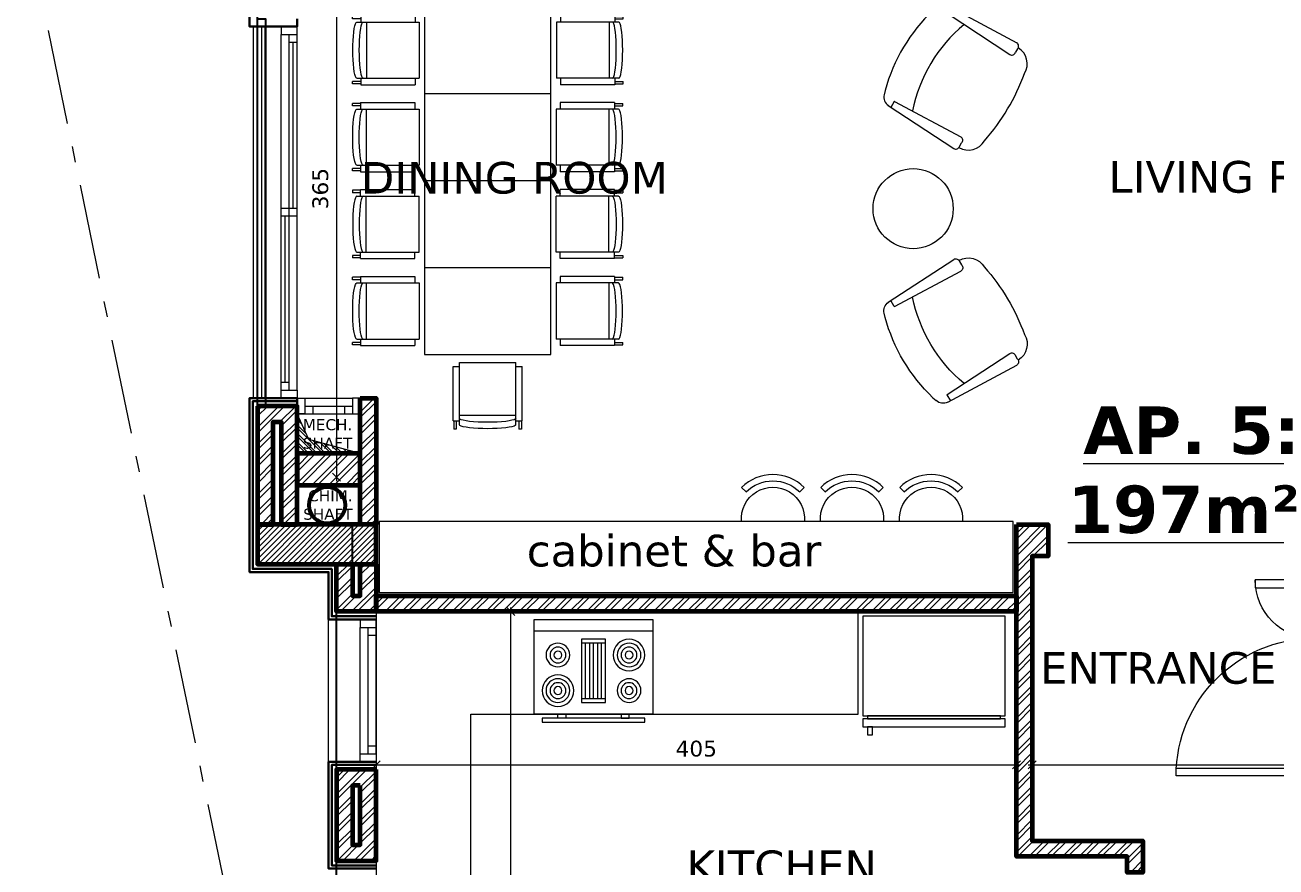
# Model space of a CAD drawing. Header units: inches. Extents: x -48 to 777, y -156 to 510.
# Drawn here: x 291.01 to 298.92, y 146.39 to 151.72 of the extents above; entities that cross this region are included whole.
import ezdxf

# ---------------------------------------------------------------- set-up
doc = ezdxf.new("R2010")
doc.units = ezdxf.units.IN
doc.header["$MEASUREMENT"] = 0
doc.set_wipeout_variables(frame=1)
doc.linetypes.add('ACAD_ISO10W100', pattern=[18, 12, -3, 0, -3])
doc.linetypes.add('HIDDEN', pattern=[0.375, 0.25, -0.125])
doc.layers.get('Defpoints').update_dxf_attribs({"lineweight": 5})
for name, color, linetype, lineweight in [('A-DIM', 9, 'Continuous', 5), ('A-DOORS', 38, 'Continuous', 20), ('A-FURN1', 211, 'Continuous', 15), ('A-HIDDEN', 254, 'HIDDEN', 5), ('A-LEVELS', 139, 'Continuous', 20), ('A-LIMIT LOT', 235, 'ACAD_ISO10W100', 20), ('A-PILLARS', 1, 'Continuous', 60), ('A-PROJECTION2', 5, 'Continuous', 20), ('A-SANITARY', 120, 'Continuous', 5), ('A-TEXT', 50, 'Continuous', 15), ('A-WALLS', 7, 'Continuous', 60), ('A-WINDOWS', 4, 'Continuous', 20), ('C-METAL', 190, 'Continuous', 30), ('C-STONE', 42, 'Continuous', 30), ('C-WOOD', 28, 'Continuous', 30), ('D-STONE', 52, 'Continuous', 20), ('D-WOOD', 32, 'Continuous', 20), ('H-OTHERS', 189, 'Continuous', 5), ('H-PILLARS', 61, 'Continuous', 5), ('H-WALLS', 51, 'Continuous', 5)]:
    doc.layers.add(name, color=color, linetype=linetype, lineweight=lineweight)
for name, color, linetype in [('pts pc', 7, 'Continuous'), ('str-columns', 3, 'Continuous'), ('str-first-slab', 5, 'Continuous'), ('str-second-slab', 5, 'Continuous'), ('str-sunken-slabs', 5, 'Continuous')]:
    doc.layers.add(name, color=color, linetype=linetype)
doc.styles.add('2mm', font='simplex.shx', dxfattribs={"height": 0.5})
doc.styles.add('ROMAND', font='verdana.ttf')
doc.dimstyles.new('M-1.100', dxfattribs={"dimtxt": 0.2, "dimasz": 0.1, "dimexe": 0.05, "dimexo": 0.05, "dimgap": 0.1, "dimtad": 1, "dimlfac": 100, "dimrnd": 0.5, "dimzin": 9, "dimdsep": 46, "dimtxsty": 'ROMAND', "dimblk": 'OBLIQUE', "dimcen": 1, "dimdle": 0.05, "dimclrd": 256, "dimclre": 256, "dimclrt": 2, "dimadec": 0, "dimazin": 0, "dimtfac": 0.666667, "dimtmove": 2, "dimatfit": 3, "dimfxl": 0.04, "dimtolj": 1, "dimtzin": 5, "dimlwd": -1, "dimlwe": -1, "dimarcsym": 0})
doc.dimstyles.new('M-1.50', dxfattribs={"dimtxt": 0.1, "dimasz": 0.05, "dimexe": 0.025, "dimexo": 0.025, "dimgap": 0.05, "dimtad": 1, "dimlfac": 100, "dimrnd": 0.5, "dimzin": 9, "dimdsep": 46, "dimtxsty": 'ROMAND', "dimblk": 'OBLIQUE', "dimcen": 1, "dimdle": 0.025, "dimclrd": 256, "dimclre": 256, "dimclrt": 2, "dimadec": 0, "dimazin": 0, "dimtfac": 0.666667, "dimtmove": 2, "dimatfit": 3, "dimfxl": 0.04, "dimtolj": 1, "dimtzin": 5, "dimlwd": -1, "dimlwe": -1, "dimarcsym": 0})
pattern_1 = [(45, (-242.49175, -175.21088), (-0.053033009, 0.053033009), []), (45, (-242.4564, -175.21088), (-0.053033009, 0.053033009), [])]

# ---------------------------------------------------------------- blocks, each defined once
blk = doc.blocks.new('*U29')
for p, q in [((50, 100), (2300, 100)), ((100, 100), (100, 50)), ((1150, 0), (1150, 100)), ((1200, 0), (1200, 100)), ((50, 50), (2300, 50)), ((50, 0), (2300, 0)), ((100, 75), (1150, 75)), ((1200, 25), (2250, 25)), ((2250, 0), (2250, 50))]:
    blk.add_line(p, q)
for points in [[(0, 100), (50, 100), (50, 0), (0, 0)], [(2350, 100), (2300, 100), (2300, 0), (2350, 0)]]:
    blk.add_lwpolyline(points)
blk = doc.blocks.new('*U33')
for points in [[(1220, 870), (1220, 0), (1270, 0), (1270, 870)], [(80, 370), (80, 0), (30, 0), (30, 370)], [(30, 0), (0, 0), (0, -240), (50, -240), (50, -50), (30, -50), (30, 0)], [(1270, 0), (1300, 0), (1300, -240), (1250, -240), (1250, -50), (1270, -50), (1270, 0)]]:
    blk.add_lwpolyline(points, close=True)
for centre, radius, start, end in [((1270, 0), 870, 90, 180), ((30, 0), 370, 0, 90)]:
    blk.add_arc(centre, radius, start, end)
blk = doc.blocks.new('thnyfujgfdfd')
for p, q in [((620.6871, 375.6945), (620.6871, 375.7541)), ((620.6871, 375.7541), (620.7048, 375.7541)), ((620.7048, 375.6945), (620.7048, 375.7541)), ((620.7283, 375.723), (620.7314, 375.7279)), ((620.7283, 375.723), (620.7283, 375.2724)), ((620.7314, 375.7279), (620.7405, 375.7327)), ((620.7405, 375.7327), (620.7555, 375.7373)), ((620.7555, 375.7373), (620.7758, 375.7413)), ((620.7758, 375.7413), (620.8008, 375.7449)), ((620.8008, 375.7449), (620.8298, 375.7477)), ((620.8298, 375.7477), (620.8618, 375.7498)), ((620.8618, 375.7498), (620.896, 375.7511)), ((620.896, 375.7511), (620.9312, 375.7515)), ((620.9312, 375.7515), (620.9665, 375.7511)), ((620.9665, 375.7511), (621.0006, 375.7498)), ((621.0006, 375.7498), (621.0327, 375.7477)), ((621.0327, 375.7477), (621.0617, 375.7449)), ((621.0617, 375.7449), (621.0867, 375.7413)), ((621.0867, 375.7413), (621.107, 375.7373)), ((621.107, 375.7373), (621.1219, 375.7327)), ((621.1219, 375.7327), (621.1311, 375.7279)), ((621.1311, 375.7279), (621.1342, 375.723)), ((621.1342, 375.723), (621.1342, 375.2724)), ((621.1577, 375.6945), (621.1577, 375.7541)), ((621.1577, 375.7541), (621.1753, 375.7541)), ((621.1753, 375.6945), (621.1753, 375.7541)), ((620.6812, 375.6945), (620.6812, 375.3017)), ((620.7283, 375.6945), (620.6812, 375.6945)), ((620.7283, 375.6767), (620.7314, 375.6817)), ((621.1342, 375.6533), (620.7283, 375.6533)), ((620.7314, 375.6817), (620.7405, 375.6865)), ((620.7405, 375.6865), (620.7555, 375.691)), ((620.7555, 375.691), (620.7758, 375.6951)), ((620.7758, 375.6951), (620.8008, 375.6986)), ((620.8008, 375.6986), (620.8298, 375.7014)), ((620.8298, 375.7014), (620.8618, 375.7035)), ((620.8618, 375.7035), (620.896, 375.7048)), ((620.896, 375.7048), (620.9312, 375.7053)), ((620.9312, 375.7053), (620.9665, 375.7048)), ((620.9665, 375.7048), (621.0006, 375.7035)), ((621.0006, 375.7035), (621.0327, 375.7014)), ((621.0327, 375.7014), (621.0617, 375.6986)), ((621.0617, 375.6986), (621.0867, 375.6951)), ((621.0867, 375.6951), (621.107, 375.691)), ((621.107, 375.691), (621.1219, 375.6865)), ((621.1219, 375.6865), (621.1311, 375.6817)), ((621.1311, 375.6817), (621.1342, 375.6767)), ((621.1812, 375.6945), (621.1342, 375.6945)), ((621.1812, 375.6945), (621.1812, 375.3017)), ((620.7283, 375.3017), (620.6812, 375.3017)), ((621.1342, 375.2724), (620.7283, 375.2724)), ((621.1812, 375.3017), (621.1342, 375.3017))]:
    blk.add_line(p, q)
blk = doc.blocks.new('dining 2')
at = {"layer": 'A-FURN1'}
for p, q in [((548.7517, 324.7924), (548.7517, 323.9924)), ((549.3017, 324.7924), (549.3017, 323.9924)), ((549.8517, 324.7913), (549.8517, 323.9913))]:
    blk.add_line(p, q, dxfattribs=at)
blk.add_lwpolyline([(548.2017, 323.9924), (550.4017, 323.9924), (550.4017, 324.7924), (548.2017, 324.7924)], close=True, dxfattribs=at)
at = {"layer": 'A-FURN1', "extrusion": (0, 0, -1)}
for p, xscale, yscale, zscale, rotation in [((-5.1619, -3.537), -0.875000000495533, 0.875000000495533, 0.875000000495533, 7.09352576677702e-10), ((-1092.3415, -3.537), 0.875000000495533, 0.875000000495533, 0.875000000495533, 7.093909161536228e-10), ((-6.2619, -3.537), -0.875000000495533, 0.875000000495533, 0.875000000495533, 7.09352576677702e-10), ((-876.5151, -218.9224), -0.8750000004955332, 0.8750000004955332, 0.8750000004955332, 270.0000000007093), ((-222.0563, -218.9224), 0.8750000004955332, 0.8750000004955332, 0.8750000004955332, 90.00000000070933), ((-5.1619, 652.3218), 0.875000000495533, 0.875000000495533, 0.875000000495533, 180.0000000007093), ((-1092.3415, 652.3218), -0.875000000495533, 0.875000000495533, 0.875000000495533, 180.0000000007092), ((-6.2619, 652.3218), 0.875000000495533, 0.875000000495533, 0.875000000495533, 180.0000000007093), ((-6.8119, 652.3206), 0.875000000495533, 0.875000000495533, 0.875000000495533, 180.0000000007093)]:
    blk.add_blockref('thnyfujgfdfd', p, dxfattribs=dict(at, xscale=xscale, yscale=yscale, zscale=zscale, rotation=rotation))
at = {"layer": 'A-FURN1', "extrusion": (0, 0, -1), "xscale": -0.875000000495533, "yscale": 0.875000000495533, "zscale": 0.875000000495533}
blk.add_blockref('thnyfujgfdfd', (-6.8119, -3.5381), dxfattribs=at)
blk = doc.blocks.new('dgfhfjftdr')
for p, q in [((626.4171, 371.6775), (625.8677, 371.7032)), ((625.8405, 371.6693), (625.8404, 371.6414)), ((626.394, 371.6295), (625.8675, 371.6074)), ((626.3957, 371.6312), (626.3958, 371.6784)), ((626.4903, 371.5975), (626.4818, 371.6265)), ((626.3923, 370.9093), (625.8658, 370.9339)), ((626.3939, 370.9075), (626.3938, 370.8584)), ((626.4887, 370.9407), (626.48, 370.9118)), ((625.8385, 370.8722), (625.8386, 370.9)), ((626.4151, 370.8612), (625.8656, 370.8381))]:
    blk.add_line(p, q)
at = {"extrusion": (0, 0, -1)}
for centre, major_axis, start_param, end_param in [((625.8668, 371.676), (0.0192, 0.0192), 3.676099, 5.532161), ((625.841, 371.5474), (0.0926, 0.0926), 3.923254, 5.487744), ((625.8667, 371.6345), (0.0192, 0.0192), 2.326718, 4.18278), ((625.2447, 371.272), (0.754, 0.754), 0.449496, 1.125822), ((626.3939, 371.6312), (0.00125, 0.00125), 0.787847, 2.314305), ((626.4138, 371.6066), (0.0501, 0.0501), -0.738611, 0.501265), ((627.1695, 371.2675), (1.0507, 1.0507), 3.74268, 4.116199), ((625.3074, 371.272), (0.8675, 0.8675), 0.516881, 1.058813), ((625.8397, 370.994), (0.0926, 0.0926), 2.371136, 3.935625), ((625.8649, 370.9068), (0.0192, 0.0192), 3.676099, 5.532161), ((626.3922, 370.9075), (0.00125, 0.00125), -0.738611, 0.787847), ((626.4121, 370.932), (0.0501, 0.0501), 1.074429, 2.314305), ((625.8648, 370.8653), (0.0192, 0.0192), 2.326718, 4.18278)]:
    blk.add_ellipse(centre, major_axis=major_axis, ratio=1, start_param=start_param, end_param=end_param, dxfattribs=at)
blk = doc.blocks.new('dgfbd')
for p, q in [((329.9043, -20.2022), (329.9043, -19.4522)), ((329.9543, -19.9022), (329.9543, -19.7522)), ((329.9543, -19.7522), (330.3543, -19.7522)), ((329.9793, -19.9022), (329.9793, -19.7522)), ((330.3293, -19.7772), (329.9793, -19.7772)), ((330.3293, -19.7522), (330.3293, -19.9022)), ((330.3543, -19.7522), (330.3543, -19.9022)), ((329.9793, -19.8022), (330.3293, -19.8022)), ((330.3293, -19.8272), (329.9793, -19.8272)), ((329.9793, -19.8522), (330.3293, -19.8522)), ((330.3543, -19.9022), (329.9543, -19.9022)), ((330.3293, -19.8772), (329.9793, -19.8772))]:
    blk.add_line(p, q)
for points in [[(330.4293, -19.4522), (329.8293, -19.4522), (329.8293, -20.2022), (330.4293, -20.2022)], [(330.4543, -19.5022), (330.4793, -19.5022), (330.4793, -20.1522), (330.4543, -20.1522)], [(330.4293, -19.6522), (330.4543, -19.6522), (330.4543, -19.6022), (330.4293, -19.6022)], [(330.4293, -20.0022), (330.4543, -20.0022), (330.4543, -20.0522), (330.4293, -20.0522)]]:
    blk.add_lwpolyline(points, close=True)
for centre, radius in [((330.0543, -19.6022), 0.075), ((330.2793, -19.6022), 0.1), ((330.2793, -19.6022), 0.075), ((330.0543, -19.6022), 0.05), ((330.0543, -19.6022), 0.025), ((330.2793, -19.6022), 0.05), ((330.2793, -19.6022), 0.025), ((330.0543, -20.0522), 0.1), ((330.0543, -20.0522), 0.075), ((330.0543, -20.0522), 0.05), ((330.2793, -20.0522), 0.075), ((330.2793, -20.0522), 0.05), ((330.0543, -20.0522), 0.025), ((330.2793, -20.0522), 0.025)]:
    blk.add_circle(centre, radius)
blk = doc.blocks.new('DZGXFDHYN')
for points in [[(28.3776, 30.5482), (29.2776, 30.5482), (29.2776, 31.1782), (28.3776, 31.1782)], [(28.4076, 30.5282), (29.2476, 30.5282), (29.2476, 30.5482), (28.4076, 30.5482)], [(28.3776, 30.4782), (29.2776, 30.4782), (29.2776, 30.5282), (28.3776, 30.5282)], [(28.4376, 30.4782), (28.4076, 30.4782), (28.4076, 30.4282), (28.4376, 30.4282)]]:
    blk.add_lwpolyline(points, close=True)
blk = doc.blocks.new('*U60')
for p, q in [((50, 100), (850, 100)), ((50, 50), (850, 50)), ((50, 0), (850, 0)), ((800, 50), (800, 0))]:
    blk.add_line(p, q)
for points in [[(0, 100), (50, 100), (50, 0), (0, 0)], [(900, 100), (850, 100), (850, 0), (900, 0)], [(100, 50), (100, 0)]]:
    blk.add_lwpolyline(points)
blk = doc.blocks.new('_Oblique')
at = {"color": 0, "linetype": 'ByBlock', "lineweight": -2}
blk.add_line((-0.5, -0.5), (0.5, 0.5), dxfattribs=at)
blk = doc.blocks.new('*D84')
at = {"layer": 'A-DIM', "transparency": 16777216}
blk.add_line((292.9765, 152.5334), (292.9765, 148.8335), dxfattribs=at)
at = {"layer": 'Defpoints', "color": 0, "transparency": 16777216}
for p in [(292.9765, 152.5084), (292.9765, 148.8585), (292.9765, 148.8585)]:
    blk.add_point(p, dxfattribs=at)
at = {"layer": 'A-DIM', "transparency": 16777216, "xscale": 0.05, "yscale": 0.05, "zscale": 0.05}
for p, rotation in [((292.9765, 152.5084), 90), ((292.9765, 148.8585), 270)]:
    blk.add_blockref('_Oblique', p, dxfattribs=dict(at, rotation=rotation))
at = {"layer": 'A-DIM', "color": 2, "transparency": 16777216, "insert": (292.8745, 150.6835), "char_height": 0.1, "attachment_point": 5, "rotation": 90, "style": 'ROMAND'}
blk.add_mtext('\\A1;365', dxfattribs=at)
blk = doc.blocks.new('*D87')
at = {"layer": 'A-DIM', "transparency": 16777216}
blk.add_line((293.2018, 147.0384), (297.3018, 147.0384), dxfattribs=at)
at = {"layer": 'Defpoints', "color": 0, "transparency": 16777216}
for p in [(293.2268, 147.0384), (297.2768, 147.0384), (297.2768, 147.0384)]:
    blk.add_point(p, dxfattribs=at)
at = {"layer": 'A-DIM', "transparency": 16777216, "xscale": 0.05, "yscale": 0.05, "zscale": 0.05, "rotation": 180}
blk.add_blockref('_Oblique', (293.2268, 147.0384), dxfattribs=at)
at = {"layer": 'A-DIM', "transparency": 16777216, "xscale": 0.05, "yscale": 0.05, "zscale": 0.05}
blk.add_blockref('_Oblique', (297.2768, 147.0384), dxfattribs=at)
at = {"layer": 'A-DIM', "color": 2, "transparency": 16777216, "insert": (295.2518, 147.1405), "char_height": 0.1, "attachment_point": 5, "style": 'ROMAND'}
blk.add_mtext('\\A1;405', dxfattribs=at)
blk = doc.blocks.new('*D88')
at = {"layer": 'A-DIM', "transparency": 16777216}
for p, q in [((297.3518, 147.0384), (305.0018, 147.0384)), ((297.3768, 147.0134), (297.3768, 147.0134))]:
    blk.add_line(p, q, dxfattribs=at)
at = {"layer": 'Defpoints', "color": 0, "transparency": 16777216}
for p in [(297.3768, 147.0384), (304.9768, 147.0384), (304.9768, 147.0384)]:
    blk.add_point(p, dxfattribs=at)
at = {"layer": 'A-DIM', "transparency": 16777216, "xscale": 0.05, "yscale": 0.05, "zscale": 0.05, "rotation": 180}
blk.add_blockref('_Oblique', (297.3768, 147.0384), dxfattribs=at)
at = {"layer": 'A-DIM', "transparency": 16777216, "xscale": 0.05, "yscale": 0.05, "zscale": 0.05}
blk.add_blockref('_Oblique', (304.9768, 147.0384), dxfattribs=at)
at = {"layer": 'A-DIM', "color": 2, "transparency": 16777216, "insert": (301.1768, 147.1405), "char_height": 0.1, "attachment_point": 5, "style": 'ROMAND'}
blk.add_mtext('\\A1;760', dxfattribs=at)
blk = doc.blocks.new('*D90')
at = {"layer": 'A-DIM', "transparency": 16777216}
for p, q in [((294.0793, 143.6819), (294.0793, 148.0334)), ((294.0543, 143.7069), (294.0543, 143.7069))]:
    blk.add_line(p, q, dxfattribs=at)
at = {"layer": 'Defpoints', "color": 0, "transparency": 16777216}
for p in [(294.0793, 148.0084), (294.0793, 148.0084), (294.0793, 143.7069)]:
    blk.add_point(p, dxfattribs=at)
at = {"layer": 'A-DIM', "transparency": 16777216, "xscale": 0.05, "yscale": 0.05, "zscale": 0.05}
for p, rotation in [((294.0793, 148.0084), 90), ((294.0793, 143.7069), 270)]:
    blk.add_blockref('_Oblique', p, dxfattribs=dict(at, rotation=rotation))
at = {"layer": 'A-DIM', "color": 2, "transparency": 16777216, "insert": (293.9772, 145.8577), "char_height": 0.1, "attachment_point": 5, "rotation": 90, "style": 'ROMAND'}
blk.add_mtext('\\A1;430', dxfattribs=at)
blk = doc.blocks.new('*U32')
for p, q in [((50, 100), (350, 100)), ((50, 50), (350, 50)), ((50, 0), (350, 0)), ((300, 50), (300, 0))]:
    blk.add_line(p, q)
for points in [[(0, 100), (50, 100), (50, 0), (0, 0)], [(400, 100), (350, 100), (350, 0), (400, 0)], [(100, 50), (100, 0)]]:
    blk.add_lwpolyline(points)
blk = doc.blocks.new('*D973')
at = {"layer": 'A-DIM', "transparency": 16777216}
for p, q in [((-315991.3029, -27905.1388), (-315994.339, -27905.7651)), ((-315991.3456, -27905.1795), (-315991.362, -27905.0999)), ((-315994.2837, -27905.7856), (-315994.3001, -27905.706))]:
    blk.add_line(p, q, dxfattribs=at)
at = {"layer": 'Defpoints', "color": 0, "transparency": 16777216}
for p in [(-315991.3355, -27905.2285), (-315994.29, -27905.755), (-315994.2736, -27905.8346)]:
    blk.add_point(p, dxfattribs=at)
at = {"layer": 'A-DIM', "transparency": 16777216, "xscale": 0.1, "yscale": 0.1, "zscale": 0.1}
for p, rotation in [((-315991.3519, -27905.1489), 11.65575850896597), ((-315994.29, -27905.755), 191.655758508966)]:
    blk.add_blockref('_Oblique', p, dxfattribs=dict(at, rotation=rotation))
at = {"layer": 'A-DIM', "color": 2, "transparency": 16777216, "insert": (-315992.8622, -27905.252), "char_height": 0.2, "attachment_point": 5, "rotation": 11.65576, "style": 'ROMAND'}
blk.add_mtext('\\A1;300', dxfattribs=at)
blk = doc.blocks.new('LOT 688  TOPOGRAPHIC PLAN')
at = {"layer": 'A-LEVELS', "linetype": 'Continuous'}
blk.add_lwpolyline([(-315996.37243, -27912.56863), (-315994.06274, -27911.11991), (-315992.89106, -27910.43137), (-315991.66476, -27909.84763), (-315991.00958, -27909.60551), (-315990.33388, -27909.42882), (-315989.65288, -27909.35354), (-315988.98183, -27909.41563), (-315988.31614, -27909.56079), (-315987.97166, -27909.58652), (-315987.6217, -27909.573), (-315986.92076, -27909.43586), (-315986.24408, -27909.1647), (-315985.62245, -27908.77482), (-315985.08664, -27908.28156), (-315984.66214, -27907.70748), (-315983.99229, -27907.54002), (-315982.70884, -27907.13172)], dxfattribs=at)
at = {"layer": 'pts pc', "linetype": 'Continuous'}
for points in [[(-315984.28497, -27907.04384), (-315984.99575, -27907.74704)], [(-315984.28876, -27907.75083), (-315984.99196, -27907.04005)], [(-315988.40806, -27907.98375), (-315989.11884, -27908.68695)], [(-315988.41185, -27908.69074), (-315989.11505, -27907.97996)]]:
    blk.add_lwpolyline(points, dxfattribs=at)
at = {"layer": 'pts pc', "color": 1, "char_height": 0.5, "attachment_point": 1, "rotation": 359.692852, "style": '2mm'}
for s, insert, width in [('\\Fsimplex.shx;\\W1.0000000000;\\T1.0000000000;\\o\\l97.044', (-315984.13902, -27907.14812), 3.0714286), ('\\Fsimplex.shx;\\W1.0000000000;\\T1.0000000000;\\o\\l97.167', (-315988.26212, -27908.08803), 2.9761905), ('\\Fsimplex.shx;\\W1.0000000000;\\T1.0000000000;\\o\\l97.093', (-315991.39961, -27909.10423), 3.0714286)]:
    blk.add_mtext(s, dxfattribs=dict(at, insert=insert, width=width))
at = {"linetype": 'Continuous'}
blk.add_wipeout([(-315996.80172, -27893.57917), (-315969.32038, -27896.23659), (-315969.32038, -27930.53073), (-315964.08799, -27936.87852), (-315964.6636, -27941.43051), (-315970.22923, -27937.16678), (-315985.1164, -27950.2257)], dxfattribs=at).dxf.layer = 'A-LIMIT LOT'
at = {"layer": 'A-HIDDEN', "linetype": 'ACAD_ISO10W100', "ltscale": 0.05}
blk.add_lwpolyline([(-315992.30527, -27900.52725), (-315983.21966, -27944.57125), (-315970.69258, -27933.58259), (-315972.32038, -27931.60779), (-315972.32038, -27902.3323)], close=True, dxfattribs=at)
at = {"layer": 'A-DIM'}
dim = blk.add_aligned_dim(p1=(-315991.33548, -27905.22847), p2=(-315994.27362, -27905.83456), distance=-0.08127, dimstyle='M-1.100', dxfattribs=at)
dim.commit()
dim.dimension.update_dxf_attribs({"geometry": '*D973', "text_midpoint": (-315992.86222, -27905.25196)})

msp = doc.modelspace()

# ---------------------------------------------------------------- block references
at = {"layer": 'pts pc'}
msp.add_blockref('LOT 688  TOPOGRAPHIC PLAN', (316282.44716, 28057.10823), dxfattribs=at)

# ---------------------------------------------------------------- next in the draw order: hatches: boundary and pattern name
at = {"layer": 'H-OTHERS'}
h = msp.add_hatch(dxfattribs=at)
h.set_pattern_fill('ANSI32', color=256, scale=0.1, angle=-51.511645)
h.set_pattern_definition([(315, (301.093557, 164.527927), (0.026516504, 0.026516504), []), (315, (301.093557, 164.51025), (0.026516504, 0.026516504), [])])
h.paths.add_polyline_path([(293.12678, 149.00844), (292.80129, 149.09633), (292.72678, 149.25845), (292.72678, 149.00845)])
at = {"layer": 'H-PILLARS'}
h = msp.add_hatch(dxfattribs=at)
h.set_pattern_fill('ANSI31', color=256, scale=0.2)
h.set_pattern_definition([(45, (-248.941753, -175.219283), (-0.0176776695, 0.0176776695), [])])
h.paths.add_polyline_path([(292.47678, 148.55845), (292.47678, 148.30845), (293.22678, 148.30845), (293.22678, 148.55845)])
at = {"layer": 'H-WALLS'}
h = msp.add_hatch(dxfattribs=at)
h.set_pattern_fill('ANSI32', color=256, scale=0.2)
h.set_pattern_definition([(45, (-242.34175, -175.21088), (-0.053033009, 0.053033009), []), (45, (-242.3064, -175.21088), (-0.053033009, 0.053033009), [])])
h.paths.add_polyline_path([(292.47678, 149.30845), (292.47678, 148.55845), (292.57678, 148.55845), (292.57678, 149.20845), (292.62678, 149.20845), (292.62678, 148.55845), (292.72678, 148.55845), (292.72678, 149.30845)])
h = msp.add_hatch(dxfattribs=at)
h.set_pattern_fill('ANSI32', color=256, scale=0.2)
h.set_pattern_definition([(45, (-341.49175, -175.21088), (-0.0530330086, 0.0530330086), []), (45, (-341.4564, -175.21088), (-0.0530330086, 0.0530330086), [])])
h.paths.add_polyline_path([(293.12678, 149.35845), (293.22678, 149.35845), (293.22678, 148.55844), (293.12678, 148.55844)])
h = msp.add_hatch(dxfattribs=at)
h.set_pattern_fill('ANSI32', color=256, scale=0.2)
h.set_pattern_definition([(45, (-341.49175, -175.26088), (-0.0530330086, 0.0530330086), []), (45, (-341.4564, -175.26088), (-0.0530330086, 0.0530330086), [])])
h.paths.add_polyline_path([(293.12678, 149.00845), (292.72678, 149.00845), (292.72678, 148.80845), (293.12678, 148.80845)])
h = msp.add_hatch(dxfattribs=at)
h.set_pattern_fill('ANSI32', color=256, scale=0.2)
h.set_pattern_definition(pattern_1)
h.paths.add_polyline_path([(297.27678, 148.55845), (297.47678, 148.55845), (297.47678, 148.35845), (297.37678, 148.35845), (297.37678, 146.55845), (298.07678, 146.55845), (298.07678, 146.35845), (297.97678, 146.35845), (297.97678, 146.45845), (297.27678, 146.45845)], flags=17)
h = msp.add_hatch(dxfattribs=at)
h.set_pattern_fill('ANSI32', color=256, scale=0.2)
h.set_pattern_definition(pattern_1)
h.paths.add_polyline_path([(293.22678, 148.30845), (293.22678, 148.00844), (292.97678, 148.00844), (292.97678, 148.30845), (293.07678, 148.30845), (293.07678, 148.10845), (293.12678, 148.10845), (293.12678, 148.30845)], flags=17)
h = msp.add_hatch(dxfattribs=at)
h.set_pattern_fill('ANSI32', color=256, scale=0.2)
h.set_pattern_definition(pattern_1)
h.paths.add_polyline_path([(297.27678, 148.00844), (293.22678, 148.00844), (293.22678, 148.10845), (297.27678, 148.10845)], flags=17)
h = msp.add_hatch(dxfattribs=at)
h.set_pattern_fill('ANSI32', color=256, scale=0.2)
h.set_pattern_definition(pattern_1)
h.paths.add_polyline_path([(293.12678, 146.90844), (293.07678, 146.90844), (293.07678, 146.53257), (293.12678, 146.53257)], flags=16)
h.paths.add_polyline_path([(293.22678, 147.00844), (292.97678, 147.00844), (292.97678, 146.43257), (293.22678, 146.43257)], flags=17)

# ---------------------------------------------------------------- next in the draw order: linework, layer by layer
at = {"layer": 'A-FURN1', "extrusion": (0, 0, -1)}
for points in [[(-295.53877, 148.79318), (-295.56705, 148.76489, 0.4142136), (-295.90646, 148.76489), (-295.93475, 148.79318, -0.4142136)], [(-296.03877, 148.79318), (-296.06705, 148.76489, 0.4142136), (-296.40646, 148.76489), (-296.43475, 148.79318, -0.4142136)], [(-296.53877, 148.79318), (-296.56705, 148.76489, 0.4142136), (-296.90646, 148.76489), (-296.93475, 148.79318, -0.4142136)]]:
    msp.add_lwpolyline(points, format="xyb", close=True, dxfattribs=at)
at = {"layer": 'A-FURN1'}
msp.add_lwpolyline([(293.24678, 148.12845), (297.25678, 148.12845), (297.25678, 148.57845), (293.24678, 148.57845)], close=True, dxfattribs=at)
msp.add_circle((296.62357, 150.55662), 0.25322, dxfattribs=at)
at = {"layer": 'A-FURN1', "extrusion": (0, 0, -1)}
for centre in [(-295.73676, 148.59519), (-296.23676, 148.59519), (-296.73676, 148.59519)]:
    msp.add_arc(centre, 0.2, 355.198389, 184.801611, dxfattribs=at)
at = {"layer": 'A-PILLARS'}
msp.add_lwpolyline([(292.47678, 148.55845), (292.47678, 148.30845), (293.22678, 148.30845), (293.22678, 148.55845)], close=True, dxfattribs=at)
at = {"layer": 'A-PROJECTION2'}
for points in [[(292.72678, 149.25845), (293.12678, 149.25845), (293.12678, 149.00844), (292.72678, 149.00845)], [(292.72678, 148.80846), (293.12678, 148.80845), (293.12678, 148.55845), (292.72678, 148.55845)]]:
    msp.add_lwpolyline(points, close=True, dxfattribs=at)
at = {"layer": 'A-SANITARY'}
msp.add_lwpolyline([(293.22678, 148.00844), (293.22678, 148.00844), (293.22678, 143.85688), (293.82678, 143.85688), (293.82678, 147.35844), (296.27678, 147.35844), (296.27678, 148.00844), (293.22678, 148.00844)], dxfattribs=at)
at = {"layer": 'A-WALLS', "linetype": 'Continuous'}
msp.add_lwpolyline([(292.47678, 149.30845), (292.47678, 148.55845), (292.57678, 148.55845), (292.57678, 149.20845), (292.62678, 149.20845), (292.62678, 148.55845), (292.72678, 148.55845), (292.72678, 149.30845)], close=True, dxfattribs=at)
at = {"layer": 'A-WALLS'}
for points in [[(293.12678, 149.35845), (293.22678, 149.35845), (293.22678, 148.55844), (293.12678, 148.55844)], [(293.12678, 149.00845), (292.72678, 149.00845), (292.72678, 148.80845), (293.12678, 148.80845)], [(297.27678, 148.55845), (297.47678, 148.55845), (297.47678, 148.35845), (297.37678, 148.35845), (297.37678, 146.55845), (298.07678, 146.55845), (298.07678, 146.35845), (297.97678, 146.35845), (297.97678, 146.45845), (297.27678, 146.45845)], [(293.22678, 148.30845), (293.22678, 148.00844), (292.97678, 148.00844), (292.97678, 148.30845), (293.07678, 148.30845), (293.07678, 148.10845), (293.12678, 148.10845), (293.12678, 148.30845)], [(297.27678, 148.00844), (293.22678, 148.00844), (293.22678, 148.10845), (297.27678, 148.10845)], [(293.22678, 147.00844), (292.97678, 147.00844), (292.97678, 146.43257), (293.22678, 146.43257)], [(293.12678, 146.90844), (293.07678, 146.90844), (293.07678, 146.53257), (293.12678, 146.53257)]]:
    msp.add_lwpolyline(points, close=True, dxfattribs=at)
msp.add_lwpolyline([(293.22678, 148.30845), (293.22678, 148.55845), (293.20557, 148.55844)], dxfattribs=at)
at = {"layer": 'C-METAL'}
for radius in [0.12, 0.11]:
    msp.add_circle((292.91686, 148.6813), radius, dxfattribs=at)
at = {"layer": 'C-STONE'}
for points in [[(292.72678, 152.50845), (292.77678, 152.50845), (292.77678, 152.80845), (292.42678, 152.80845), (292.42678, 151.70845), (292.72678, 151.70845), (292.72678, 151.75845)], [(292.72678, 149.30845), (292.72678, 149.35845), (292.42678, 149.35845), (292.42678, 148.25845), (292.92678, 148.25845), (292.92678, 147.95844), (293.22678, 147.95844)], [(292.72678, 149.33845), (292.44678, 149.33845), (292.44678, 148.27845), (292.94678, 148.27845), (292.94678, 147.97844), (293.22678, 147.97844)], [(293.22678, 147.05844), (292.92678, 147.05844), (292.92678, 146.38267), (293.22678, 146.38267)], [(293.22678, 147.03844), (292.94678, 147.03844), (292.94678, 146.40267), (293.22678, 146.40267)]]:
    msp.add_lwpolyline(points, dxfattribs=at)
at = {"layer": 'C-WOOD'}
msp.add_line((292.52678, 149.35845), (292.52678, 151.70845), dxfattribs=at)
at = {"layer": 'D-STONE', "linetype": 'Continuous'}
msp.add_line((292.92678, 147.05844), (292.92678, 147.95844), dxfattribs=at)
at = {"layer": 'D-WOOD'}
msp.add_lwpolyline([(292.45178, 151.70845), (292.50178, 151.70845), (292.50178, 149.35845), (292.45178, 149.35845)], close=True, dxfattribs=at)
at = {"layer": 'H-OTHERS'}
msp.add_lwpolyline([(293.12678, 149.00844), (292.80129, 149.09633), (292.72678, 149.25845), (292.72678, 149.00845), (293.12678, 149.00844)], dxfattribs=at)
at = {"layer": 'str-columns'}
msp.add_lwpolyline([(292.47678, 148.30845), (293.07678, 148.30845), (293.07678, 148.55845), (292.47678, 148.55845)], close=True, dxfattribs=at)
at = {"layer": 'str-first-slab'}
msp.add_lwpolyline([(295.77678, 129.60688), (295.77678, 141.97688), (292.97678, 141.97688), (292.97678, 148.30845), (292.47678, 148.30845), (292.47678, 155.70845), (296.82658, 155.70845), (296.82658, 155.05831), (299.92678, 155.05831), (299.92678, 155.05845), (300.37678, 155.05845), (300.37678, 155.05845), (301.97678, 155.05845), (301.97678, 155.05845), (302.42678, 155.05845), (302.42678, 155.05831), (305.52678, 155.05831)], dxfattribs=at)
at = {"layer": 'str-second-slab'}
msp.add_lwpolyline([(295.77678, 129.60688), (295.77678, 141.97688), (292.97678, 141.97688), (292.97678, 148.30845), (292.47678, 148.30845), (292.47678, 155.70845), (296.82658, 155.70845), (296.82658, 155.70845), (299.92678, 155.70845), (299.92678, 155.70845), (300.37678, 155.70845), (300.37678, 155.70845), (301.97678, 155.70845), (301.97678, 155.70845), (302.42678, 155.70845), (302.42678, 155.70845), (305.52678, 155.70845)], dxfattribs=at)
at = {"layer": 'str-sunken-slabs'}
msp.add_lwpolyline([(292.47678, 151.75845), (292.52678, 151.75845), (292.52678, 149.30845), (292.47678, 149.30845)], dxfattribs=at)

# ---------------------------------------------------------------- next in the draw order: block references
at = {"layer": 'A-DOORS', "xscale": -0.0009999999999906002, "yscale": 0.0009999999999906002, "zscale": 0.0009999999999906002, "rotation": 89.99999881793907}
msp.add_blockref('*U33', (299.15678, 148.23845), dxfattribs=at)
at = {"layer": 'A-FURN1', "rotation": 90}
msp.add_blockref('dining 2', (618.3246, -398.56739), dxfattribs=at)
at = {"layer": 'A-FURN1', "extrusion": (0, 0, -1), "yscale": 0.9000000000000001, "zscale": 0.9000000000000001}
for p, xscale, rotation in [((-608.9128, -424.65915, -97), 0.9000000000000001, 30.89013362444796), ((-608.9128, 725.8323, -97), -0.9, 149.1098663755521)]:
    msp.add_blockref('dgfhfjftdr', p, dxfattribs=dict(at, xscale=xscale, rotation=rotation))
at = {"layer": 'A-SANITARY', "xscale": -1, "rotation": 90}
msp.add_blockref('dgfbd', (274.77461, 477.7877), dxfattribs=at)
at = {"layer": 'A-SANITARY', "extrusion": (0, 0, -1), "xscale": -1}
msp.add_blockref('DZGXFDHYN', (-267.92814, 116.8008), dxfattribs=at)
at = {"layer": 'A-WINDOWS', "xscale": 0.0009999999999906004, "yscale": 0.0009999999999906004, "zscale": 0.0009999999999906004}
for name, p, rotation in [('*U29', (292.72678, 149.35845), 90), ('*U60', (293.22678, 147.05844), 90.00000000044565)]:
    msp.add_blockref(name, p, dxfattribs=dict(at, rotation=rotation))
at = {"layer": 'A-WINDOWS', "xscale": 0.0009999999999906002, "yscale": 0.0009999999999906002, "zscale": 0.0009999999999906002}
msp.add_blockref('*U32', (292.72678, 149.25845), dxfattribs=at)

# ---------------------------------------------------------------- next in the draw order: texts
at = {"layer": 'A-TEXT', "style": 'ROMAND'}
for s, insert, char_height, width, attachment_point in [('DINING ROOM', (295.07322, 150.64848), 0.2, 2.4947222, 9), ('LIVING ROOM 2', (299.98762, 150.65442), 0.2, 2.4947222, 9), ('{\\fVerdana|b1|i0|c0|p34;\\LAP. 5: 197m²}', (299.06949, 148.4996), 0.3, 2.4947222, 9), ('MECH.\\PSHAFT', (293.07592, 149.22542), 0.07, 0.5266314, 3), ('CHIM.\\PSHAFT', (293.07825, 148.77599), 0.07, 0.5266314, 3), ('cabinet & bar', (294.17957, 148.49409), 0.2, 2.4947222, 1), ('ENTRANCE', (298.9208, 147.54822), 0.2, 2.4947222, 9), ('KITCHEN', (296.39446, 146.29308), 0.2, 2.4947222, 9)]:
    msp.add_mtext(s, dxfattribs=dict(at, insert=insert, char_height=char_height, width=width, attachment_point=attachment_point))

# ---------------------------------------------------------------- next in the draw order: dimensions: what is measured, and where the dimension line sits
at = {"layer": 'A-DIM'}
for base, p1, p2, picture, middle in [((292.97654, 148.85845), (292.97654, 152.50845), (292.97654, 148.85845), '*D84', (292.87446, 150.68345)), ((294.07927, 148.00844), (294.07928, 143.70688), (294.07927, 148.00844), '*D90', (293.97719, 145.85766))]:
    dim = msp.add_linear_dim(base=base, p1=p1, p2=p2, angle=90, dimstyle='M-1.50', dxfattribs=at)
    dim.commit()
    dim.dimension.update_dxf_attribs({"geometry": picture, "text_midpoint": middle})
for base, p1, p2, picture, middle in [((297.27678, 147.03844), (293.22678, 147.03844), (297.27678, 147.03844), '*D87', (295.25178, 147.14049)), ((304.97678, 147.03844), (297.37678, 147.03844), (304.97678, 147.03844), '*D88', (301.17678, 147.14049))]:
    dim = msp.add_linear_dim(base=base, p1=p1, p2=p2, dimstyle='M-1.50', dxfattribs=at)
    dim.commit()
    dim.dimension.update_dxf_attribs({"geometry": picture, "text_midpoint": middle})

doc.saveas('drawing.dxf')
